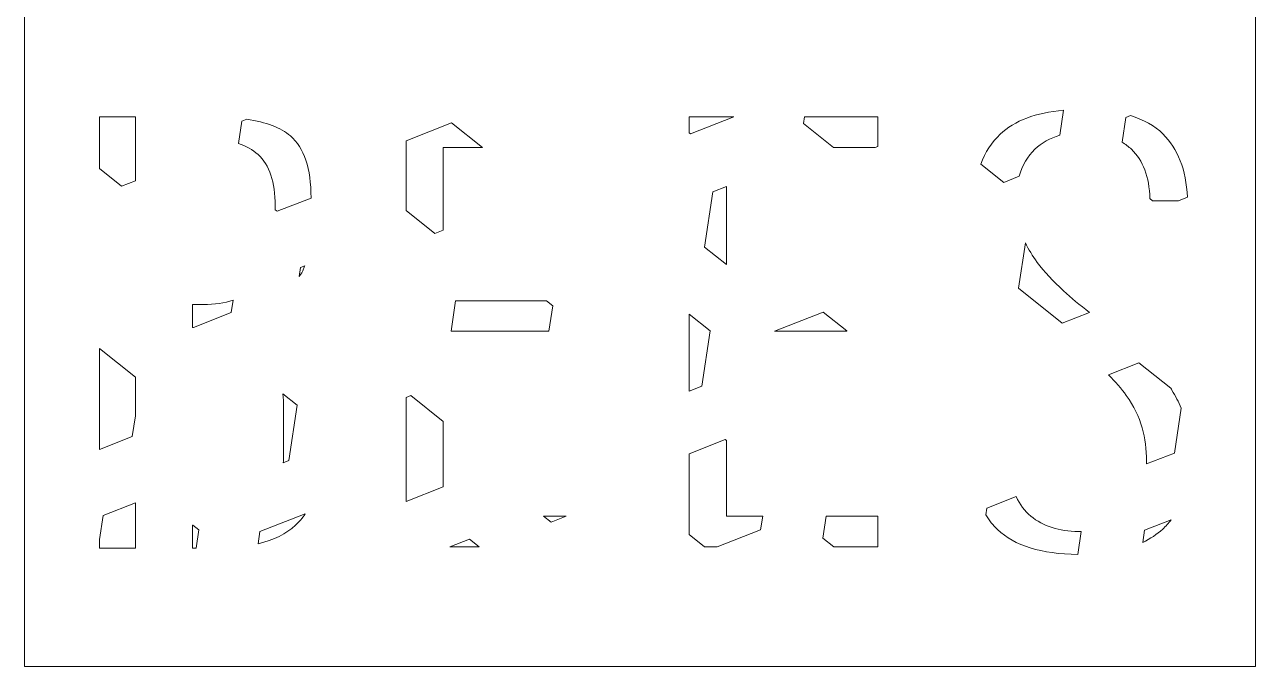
# Model space of a CAD drawing. Extents: x 54 to 4078, y -2000 to -23.
# Drawn here: x 1140 to 1972, y -2000 to -1567 of the extents above; entities that cross this region are included whole.
import ezdxf

# ---------------------------------------------------------------- set-up
doc = ezdxf.new("R2010")
doc.units = 0
doc.header["$MEASUREMENT"] = 0
doc.layers.add('Layer 1', color=7, linetype='Continuous', lineweight=0)

msp = doc.modelspace()

# ---------------------------------------------------------------- linework, layer by layer
at = {"layer": 'Layer 1'}
for points, knots in [([(1140.32, -1078.13), (1140.32, -1078.13), (1140.32, -1999.87), (1140.32, -1999.87), (1140.32, -1999.87), (1971.68, -1999.87), (1971.68, -1999.87), (1971.68, -1999.87), (1971.68, -1078.13), (1971.68, -1078.13), (1971.68, -1078.13), (1140.32, -1078.13), (1140.32, -1078.13)], [0, 0, 0, 0, 1, 1, 1, 2, 2, 2, 3, 3, 3, 4, 4, 4, 4]), ([(1190.95, -1663.91), (1190.95, -1663.91), (1190.95, -1629.06), (1190.95, -1629.06), (1190.95, -1629.06), (1215.15, -1629.06), (1215.15, -1629.06), (1215.15, -1629.06), (1215.15, -1672.12), (1215.15, -1672.12), (1215.15, -1672.12), (1205.84, -1675.77), (1205.84, -1675.77), (1205.84, -1675.77), (1190.95, -1663.91), (1190.95, -1663.91)], [0, 0, 0, 0, 1, 1, 1, 2, 2, 2, 3, 3, 3, 4, 4, 4, 5, 5, 5, 5]), ([(1589.19, -1639.79), (1589.19, -1639.79), (1589.19, -1629.06), (1589.19, -1629.06), (1589.19, -1629.06), (1619.39, -1629.06), (1619.39, -1629.06), (1619.39, -1629.06), (1590.15, -1640.54), (1590.15, -1640.54), (1590.15, -1640.54), (1589.19, -1639.79), (1589.19, -1639.79)], [0, 0, 0, 0, 1, 1, 1, 2, 2, 2, 3, 3, 3, 4, 4, 4, 4]), ([(1666.42, -1633.58), (1666.42, -1633.58), (1667.1, -1629.06), (1667.1, -1629.06), (1667.1, -1629.06), (1716.67, -1629.06), (1716.67, -1629.06), (1716.67, -1629.06), (1716.67, -1648.97), (1716.67, -1648.97), (1716.67, -1648.97), (1714.84, -1649.68), (1714.84, -1649.68), (1714.84, -1649.68), (1686.62, -1649.68), (1686.62, -1649.68), (1686.62, -1649.68), (1666.42, -1633.58), (1666.42, -1633.58)], [0, 0, 0, 0, 1, 1, 1, 2, 2, 2, 3, 3, 3, 4, 4, 4, 5, 5, 5, 6, 6, 6, 6]), ([(1839.53, -1641.43), (1832.98, -1643.31), (1827.31, -1646.49), (1822.66, -1650.9), (1817.71, -1655.58), (1814.19, -1661.7), (1812.18, -1669.1), (1812.18, -1669.1), (1801.7, -1673.21), (1801.7, -1673.21), (1801.7, -1673.21), (1786.2, -1660.87), (1786.2, -1660.87), (1789.12, -1652.92), (1793.51, -1646.16), (1799.28, -1640.73), (1809.02, -1631.59), (1823.42, -1626.13), (1842.09, -1624.47), (1842.09, -1624.47), (1839.53, -1641.43), (1839.53, -1641.43)], [0, 0, 0, 0, 1, 1, 1, 2, 2, 2, 3, 3, 3, 4, 4, 4, 5, 5, 5, 6, 6, 6, 7, 7, 7, 7]), ([(1919.68, -1685.61), (1919.68, -1685.61), (1902.27, -1685.61), (1902.27, -1685.61), (1902.27, -1685.61), (1900.41, -1684.12), (1900.41, -1684.12), (1900.01, -1669.54), (1895.83, -1658.36), (1887.97, -1650.9), (1886.05, -1649.08), (1883.91, -1647.45), (1881.59, -1646.05), (1881.59, -1646.05), (1884.11, -1629.34), (1884.11, -1629.34), (1884.11, -1629.34), (1887.24, -1628.11), (1887.24, -1628.11), (1896.25, -1630.87), (1903.65, -1635.04), (1909.23, -1640.5), (1919.26, -1650.33), (1924.84, -1664.69), (1925.85, -1683.18), (1925.85, -1683.18), (1919.68, -1685.61), (1919.68, -1685.61)], [0, 0, 0, 0, 1, 1, 1, 2, 2, 2, 3, 3, 3, 4, 4, 4, 5, 5, 5, 6, 6, 6, 7, 7, 7, 8, 8, 8, 9, 9, 9, 9]), ([(1319.88, -1641.83), (1329.1, -1649.7), (1333.79, -1663.8), (1333.79, -1683.74), (1333.79, -1683.74), (1333.79, -1683.76), (1333.79, -1683.76), (1333.79, -1683.76), (1310.91, -1692.75), (1310.91, -1692.75), (1310.91, -1692.75), (1309.6, -1691.71), (1309.6, -1691.71), (1309.6, -1691.71), (1309.6, -1689.11), (1309.6, -1689.11), (1309.6, -1672.87), (1305.82, -1661.53), (1298.04, -1654.46), (1294.33, -1651.09), (1289.96, -1648.64), (1284.73, -1647.01), (1284.73, -1647.01), (1286.99, -1631.9), (1286.99, -1631.9), (1286.99, -1631.9), (1290.36, -1630.57), (1290.36, -1630.57), (1303.44, -1632.51), (1313.36, -1636.31), (1319.88, -1641.83)], [0, 0, 0, 0, 1, 1, 1, 2, 2, 2, 3, 3, 3, 4, 4, 4, 5, 5, 5, 6, 6, 6, 7, 7, 7, 8, 8, 8, 9, 9, 9, 10, 10, 10, 10]), ([(1423.1, -1649.68), (1423.1, -1649.68), (1423.1, -1705.51), (1423.1, -1705.51), (1423.1, -1705.51), (1417.48, -1707.72), (1417.48, -1707.72), (1417.48, -1707.72), (1398, -1692.2), (1398, -1692.2), (1398, -1692.2), (1398, -1645.13), (1398, -1645.13), (1398, -1645.13), (1428.7, -1633.07), (1428.7, -1633.07), (1428.7, -1633.07), (1449.55, -1649.68), (1449.55, -1649.68), (1449.55, -1649.68), (1423.1, -1649.68), (1423.1, -1649.68)], [0, 0, 0, 0, 1, 1, 1, 2, 2, 2, 3, 3, 3, 4, 4, 4, 5, 5, 5, 6, 6, 6, 7, 7, 7, 7]), ([(1599.5, -1716.87), (1599.5, -1716.87), (1605.11, -1679.54), (1605.11, -1679.54), (1605.11, -1679.54), (1614.32, -1675.92), (1614.32, -1675.92), (1614.32, -1675.92), (1614.32, -1728.68), (1614.32, -1728.68), (1614.32, -1728.68), (1599.5, -1716.87), (1599.5, -1716.87)], [0, 0, 0, 0, 1, 1, 1, 2, 2, 2, 3, 3, 3, 4, 4, 4, 4]), ([(1816.33, -1713.97), (1818.44, -1718.43), (1821.12, -1722.88), (1824.38, -1727.24), (1828.96, -1733.4), (1834.93, -1739.88), (1842.13, -1746.49), (1847.09, -1751.05), (1852.97, -1755.92), (1859.64, -1761), (1859.64, -1761), (1841.24, -1768.23), (1841.24, -1768.23), (1841.24, -1768.23), (1811.72, -1744.7), (1811.72, -1744.7), (1811.72, -1744.7), (1816.33, -1713.97), (1816.33, -1713.97)], [0, 0, 0, 0, 1, 1, 1, 2, 2, 2, 3, 3, 3, 4, 4, 4, 5, 5, 5, 6, 6, 6, 6]), ([(1325.76, -1736.71), (1325.76, -1736.71), (1326.68, -1730.6), (1326.68, -1730.6), (1326.68, -1730.6), (1329.54, -1729.49), (1329.54, -1729.49), (1329.31, -1730.19), (1329.06, -1730.85), (1328.81, -1731.5), (1328.05, -1733.42), (1327.04, -1735.13), (1325.76, -1736.71)], [0, 0, 0, 0, 1, 1, 1, 2, 2, 2, 3, 3, 3, 4, 4, 4, 4]), ([(1281.2, -1752.62), (1281.2, -1752.62), (1279.93, -1761.11), (1279.93, -1761.11), (1279.93, -1761.11), (1254.32, -1771.16), (1254.32, -1771.16), (1254.32, -1771.16), (1253.76, -1771.16), (1253.76, -1771.16), (1253.76, -1771.16), (1253.76, -1755.68), (1253.76, -1755.68), (1253.76, -1755.68), (1261.22, -1755.68), (1261.22, -1755.68), (1268.54, -1755.68), (1275.24, -1754.65), (1281.2, -1752.62)], [0, 0, 0, 0, 1, 1, 1, 2, 2, 2, 3, 3, 3, 4, 4, 4, 5, 5, 5, 6, 6, 6, 6]), ([(1428.38, -1773.72), (1428.38, -1773.72), (1431.47, -1753.1), (1431.47, -1753.1), (1431.47, -1753.1), (1492.92, -1753.1), (1492.92, -1753.1), (1492.92, -1753.1), (1497.09, -1756.43), (1497.09, -1756.43), (1497.09, -1756.43), (1494.49, -1773.72), (1494.49, -1773.72), (1494.49, -1773.72), (1428.38, -1773.72), (1428.38, -1773.72)], [0, 0, 0, 0, 1, 1, 1, 2, 2, 2, 3, 3, 3, 4, 4, 4, 5, 5, 5, 5]), ([(1603.42, -1773.42), (1603.42, -1773.42), (1597.8, -1810.75), (1597.8, -1810.75), (1597.8, -1810.75), (1589.19, -1814.13), (1589.19, -1814.13), (1589.19, -1814.13), (1589.19, -1762.08), (1589.19, -1762.08), (1589.19, -1762.08), (1603.42, -1773.42), (1603.42, -1773.42)], [0, 0, 0, 0, 1, 1, 1, 2, 2, 2, 3, 3, 3, 4, 4, 4, 4]), ([(1695.74, -1773.45), (1695.74, -1773.45), (1695.74, -1773.72), (1695.74, -1773.72), (1695.74, -1773.72), (1646.74, -1773.72), (1646.74, -1773.72), (1646.74, -1773.72), (1679.8, -1760.74), (1679.8, -1760.74), (1679.8, -1760.74), (1695.74, -1773.45), (1695.74, -1773.45)], [0, 0, 0, 0, 1, 1, 1, 2, 2, 2, 3, 3, 3, 4, 4, 4, 4]), ([(1190.95, -1853.52), (1190.95, -1853.52), (1190.95, -1785.43), (1190.95, -1785.43), (1190.95, -1785.43), (1215.15, -1804.72), (1215.15, -1804.72), (1215.15, -1804.72), (1215.15, -1830.84), (1215.15, -1830.84), (1215.15, -1830.84), (1213.05, -1844.84), (1213.05, -1844.84), (1213.05, -1844.84), (1190.95, -1853.52), (1190.95, -1853.52)], [0, 0, 0, 0, 1, 1, 1, 2, 2, 2, 3, 3, 3, 4, 4, 4, 5, 5, 5, 5]), ([(1895.24, -1838.95), (1893.22, -1831.47), (1889.59, -1824.12), (1884.48, -1817.05), (1881.17, -1812.5), (1877.15, -1807.81), (1872.49, -1803.11), (1872.49, -1803.11), (1893.02, -1795.04), (1893.02, -1795.04), (1893.02, -1795.04), (1914.5, -1812.16), (1914.5, -1812.16), (1914.78, -1812.58), (1915.05, -1813.01), (1915.3, -1813.43), (1917.77, -1817.4), (1919.84, -1821.48), (1921.48, -1825.58), (1921.48, -1825.58), (1916.93, -1855.89), (1916.93, -1855.89), (1916.93, -1855.89), (1898.09, -1863.29), (1898.09, -1863.29), (1898.1, -1862.66), (1898.11, -1862.02), (1898.11, -1861.36), (1898.11, -1853.45), (1897.15, -1845.91), (1895.24, -1838.95)], [0, 0, 0, 0, 1, 1, 1, 2, 2, 2, 3, 3, 3, 4, 4, 4, 5, 5, 5, 6, 6, 6, 7, 7, 7, 8, 8, 8, 9, 9, 9, 10, 10, 10, 10]), ([(1314.81, -1815.96), (1314.81, -1815.96), (1324.42, -1823.6), (1324.42, -1823.6), (1324.42, -1823.6), (1318.8, -1860.94), (1318.8, -1860.94), (1318.8, -1860.94), (1315.06, -1862.42), (1315.06, -1862.42), (1315.14, -1860.85), (1315.18, -1859.23), (1315.18, -1857.52), (1315.18, -1857.52), (1315.18, -1825.43), (1315.18, -1825.43), (1315.18, -1822.06), (1315.05, -1818.92), (1314.81, -1815.96)], [0, 0, 0, 0, 1, 1, 1, 2, 2, 2, 3, 3, 3, 4, 4, 4, 5, 5, 5, 6, 6, 6, 6]), ([(1398, -1888.58), (1398, -1888.58), (1398, -1818.33), (1398, -1818.33), (1398, -1818.33), (1401.21, -1817.06), (1401.21, -1817.06), (1401.21, -1817.06), (1423.1, -1834.52), (1423.1, -1834.52), (1423.1, -1834.52), (1423.1, -1878.71), (1423.1, -1878.71), (1423.1, -1878.71), (1398, -1888.58), (1398, -1888.58)], [0, 0, 0, 0, 1, 1, 1, 2, 2, 2, 3, 3, 3, 4, 4, 4, 5, 5, 5, 5]), ([(1638.86, -1898.54), (1638.86, -1898.54), (1637.5, -1907.63), (1637.5, -1907.63), (1637.5, -1907.63), (1608.17, -1919.16), (1608.17, -1919.16), (1608.17, -1919.16), (1599.5, -1919.16), (1599.5, -1919.16), (1599.5, -1919.16), (1589.19, -1910.95), (1589.19, -1910.95), (1589.19, -1910.95), (1589.19, -1856.36), (1589.19, -1856.36), (1589.19, -1856.36), (1613.58, -1846.78), (1613.58, -1846.78), (1613.58, -1846.78), (1614.32, -1847.35), (1614.32, -1847.35), (1614.32, -1847.35), (1614.32, -1898.54), (1614.32, -1898.54), (1614.32, -1898.54), (1638.86, -1898.54), (1638.86, -1898.54)], [0, 0, 0, 0, 1, 1, 1, 2, 2, 2, 3, 3, 3, 4, 4, 4, 5, 5, 5, 6, 6, 6, 7, 7, 7, 8, 8, 8, 9, 9, 9, 9]), ([(1790.26, -1893), (1790.26, -1893), (1810.14, -1885.2), (1810.14, -1885.2), (1812.47, -1890.58), (1815.79, -1895.05), (1820, -1898.48), (1828.37, -1905.34), (1839.15, -1908.8), (1852.06, -1908.8), (1852.71, -1908.8), (1853.37, -1908.8), (1854.02, -1908.77), (1854.02, -1908.77), (1851.68, -1924.28), (1851.68, -1924.28), (1827.1, -1924.08), (1808.89, -1918.48), (1797.53, -1907.59), (1794.48, -1904.66), (1791.8, -1901.32), (1789.56, -1897.65), (1789.56, -1897.65), (1790.26, -1893), (1790.26, -1893)], [0, 0, 0, 0, 1, 1, 1, 2, 2, 2, 3, 3, 3, 4, 4, 4, 5, 5, 5, 6, 6, 6, 7, 7, 7, 8, 8, 8, 8]), ([(1190.95, -1920.01), (1190.95, -1920.01), (1190.95, -1914.29), (1190.95, -1914.29), (1190.95, -1914.29), (1193.4, -1898.05), (1193.4, -1898.05), (1193.4, -1898.05), (1215.15, -1889.5), (1215.15, -1889.5), (1215.15, -1889.5), (1215.15, -1920.01), (1215.15, -1920.01), (1215.15, -1920.01), (1190.95, -1920.01), (1190.95, -1920.01)], [0, 0, 0, 0, 1, 1, 1, 2, 2, 2, 3, 3, 3, 4, 4, 4, 5, 5, 5, 5]), ([(1329.88, -1896.88), (1327.98, -1899.76), (1325.79, -1902.35), (1323.32, -1904.64), (1317.1, -1910.44), (1308.6, -1914.65), (1298.05, -1917.18), (1298.05, -1917.18), (1299.3, -1908.91), (1299.3, -1908.91), (1299.3, -1908.91), (1329.88, -1896.88), (1329.88, -1896.88)], [0, 0, 0, 0, 1, 1, 1, 2, 2, 2, 3, 3, 3, 4, 4, 4, 4]), ([(1490.81, -1898.54), (1490.81, -1898.54), (1506.18, -1898.54), (1506.18, -1898.54), (1506.18, -1898.54), (1495.89, -1902.58), (1495.89, -1902.58), (1495.89, -1902.58), (1490.81, -1898.54), (1490.81, -1898.54)], [0, 0, 0, 0, 1, 1, 1, 2, 2, 2, 3, 3, 3, 3]), ([(1679.6, -1913.35), (1679.6, -1913.35), (1681.82, -1898.54), (1681.82, -1898.54), (1681.82, -1898.54), (1716.67, -1898.54), (1716.67, -1898.54), (1716.67, -1898.54), (1716.67, -1919.16), (1716.67, -1919.16), (1716.67, -1919.16), (1686.88, -1919.16), (1686.88, -1919.16), (1686.88, -1919.16), (1679.6, -1913.35), (1679.6, -1913.35)], [0, 0, 0, 0, 1, 1, 1, 2, 2, 2, 3, 3, 3, 4, 4, 4, 5, 5, 5, 5]), ([(1914.75, -1900.94), (1913.03, -1903.2), (1911.12, -1905.3), (1909.06, -1907.22), (1905.25, -1910.75), (1900.73, -1913.77), (1895.59, -1916.24), (1895.59, -1916.24), (1896.83, -1907.98), (1896.83, -1907.98), (1896.83, -1907.98), (1914.75, -1900.94), (1914.75, -1900.94)], [0, 0, 0, 0, 1, 1, 1, 2, 2, 2, 3, 3, 3, 4, 4, 4, 4]), ([(1253.99, -1904.52), (1253.99, -1904.52), (1258.05, -1907.77), (1258.05, -1907.77), (1258.05, -1907.77), (1256.21, -1920.01), (1256.21, -1920.01), (1256.21, -1920.01), (1253.76, -1920.01), (1253.76, -1920.01), (1253.76, -1920.01), (1253.76, -1904.52), (1253.76, -1904.52), (1253.76, -1904.52), (1253.99, -1904.52), (1253.99, -1904.52)], [0, 0, 0, 0, 1, 1, 1, 2, 2, 2, 3, 3, 3, 4, 4, 4, 5, 5, 5, 5]), ([(1440.91, -1913.95), (1440.91, -1913.95), (1447.44, -1919.16), (1447.44, -1919.16), (1447.44, -1919.16), (1427.66, -1919.16), (1427.66, -1919.16), (1427.66, -1919.16), (1440.91, -1913.95), (1440.91, -1913.95)], [0, 0, 0, 0, 1, 1, 1, 2, 2, 2, 3, 3, 3, 3])]:
    msp.add_open_spline(points, degree=3, knots=knots, dxfattribs=at)

doc.saveas('drawing.dxf')
